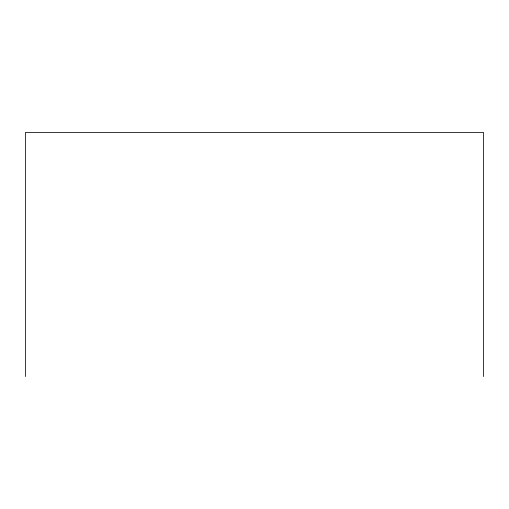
<?xml version="1.0" encoding="UTF-8"?>
<svg xmlns="http://www.w3.org/2000/svg" width="509" height="509" viewBox="0 0 509 509"><rect width="100%" height="100%" fill="white"/><g stroke="black" fill="none" stroke-linecap="round" stroke-linejoin="round"><path stroke-width="0.76" d="M483.55 376.539L483.55 132.461L25.45 132.461L25.45 376.539"/></g></svg>
